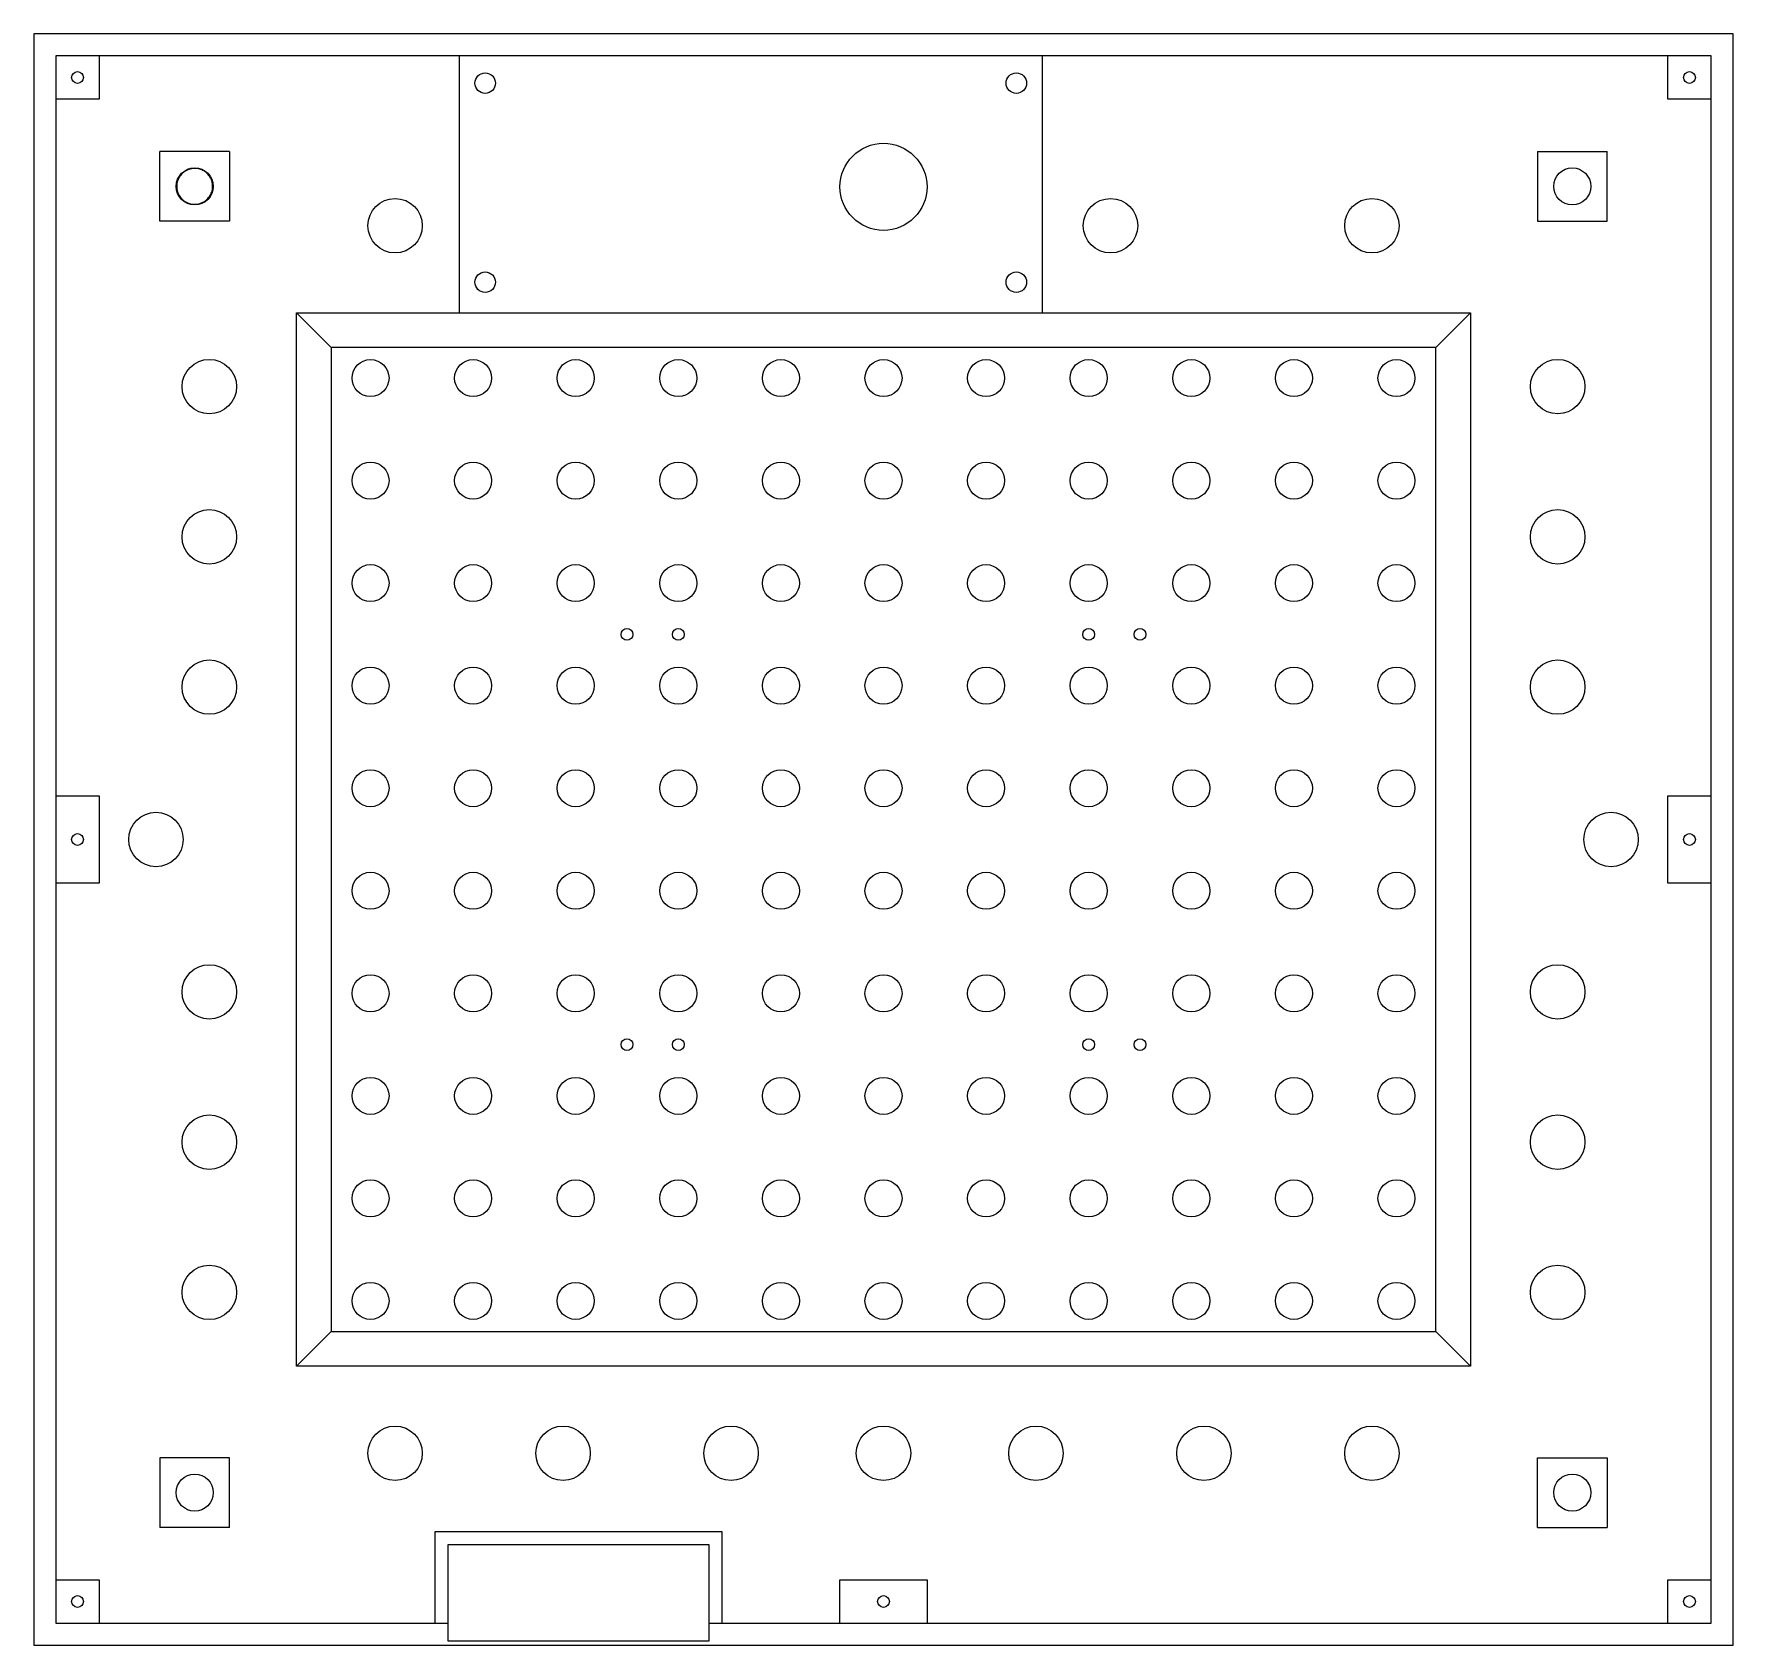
# Model space of a CAD drawing. Header units: millimetres. Extents: x -195 to 195, y -185 to 185.
import ezdxf

# ---------------------------------------------------------------- set-up
doc = ezdxf.new("R2010")
doc.units = ezdxf.units.MM

msp = doc.modelspace()

# ---------------------------------------------------------------- linework, layer by layer
at = {"color": 7, "linetype": 'Continuous', "lineweight": 15}
for p, q in [((-195, 185), (-195, -185)), ((195, 185), (-195, 185)), ((195, -185), (195, 185)), ((190, 180), (-190, 180)), ((-190, 180), (-190, -180)), ((-180, 180), (-180, 170)), ((-97.43, 180), (-97.43, 120.97)), ((36.49, 120.97), (36.49, 180)), ((180, 170), (180, 180)), ((190, -180), (190, 180)), ((-180, 170), (-190, 170)), ((190, 170), (180, 170)), ((-166.11, 142), (-166.11, 158)), ((-150.11, 158), (-166.11, 158)), ((-150.11, 158), (-150.11, 142)), ((150.11, 158), (150.11, 142)), ((150.11, 158), (166.11, 158)), ((166.11, 142), (166.11, 158)), ((-150.11, 142), (-166.11, 142)), ((150.11, 142), (166.11, 142)), ((-126.75, 112.97), (-134.75, 120.97)), ((-134.75, 120.97), (134.75, 120.97)), ((-134.75, -120.97), (-134.75, 120.97)), ((126.75, 112.97), (134.75, 120.97)), ((134.75, 120.97), (134.75, -120.97)), ((126.75, 112.97), (-126.75, 112.97)), ((-126.75, 112.97), (-126.75, -112.97)), ((126.75, -112.97), (126.75, 112.97)), ((-190, 10), (-180, 10)), ((-180, 10), (-180, -10)), ((180, -10), (180, 10)), ((180, 10), (190, 10)), ((-180, -10), (-190, -10)), ((190, -10), (180, -10)), ((-134.75, -120.97), (-126.75, -112.97)), ((-126.75, -112.97), (126.75, -112.97)), ((134.75, -120.97), (126.75, -112.97)), ((134.75, -120.97), (-134.75, -120.97)), ((-150.11, -142), (-166.11, -142)), ((-166.11, -142), (-166.11, -158)), ((-150.11, -158), (-150.11, -142)), ((150.11, -158), (150.11, -142)), ((150.11, -142), (166.11, -142)), ((166.11, -142), (166.11, -158)), ((-150.11, -158), (-166.11, -158)), ((-103, -159), (-103, -180)), ((-37, -159), (-103, -159)), ((-37, -180), (-37, -159)), ((150.11, -158), (166.11, -158)), ((-100, -162), (-100, -184)), ((-40, -162), (-100, -162)), ((-40, -184), (-40, -162)), ((-190, -170), (-180, -170)), ((-180, -170), (-180, -180)), ((-10, -170), (10, -170)), ((-10, -180), (-10, -170)), ((10, -170), (10, -180)), ((180, -180), (180, -170)), ((180, -170), (190, -170)), ((-190, -180), (-100, -180)), ((-40, -180), (190, -180)), ((-195, -185), (195, -185)), ((-100, -184), (-40, -184))]:
    msp.add_line(p, q, dxfattribs=at)
for centre, radius in [((-185, 175), 1.35), ((-91.43, 173.71), 2.35), ((30.49, 173.71), 2.35), ((185, 175), 1.35), ((0, 149.9), 10), ((-158.11, 150), 4.25), ((158.11, 150), 4.25), ((-112.11, 140.97), 6.25), ((52.11, 140.97), 6.25), ((112.11, 140.97), 6.25), ((-91.43, 127.99), 2.35), ((30.49, 127.99), 2.35), ((-154.75, 104), 6.25), ((-117.75, 105.97), 4.25), ((-94.2, 105.97), 4.25), ((-70.65, 105.97), 4.25), ((-47.1, 105.97), 4.25), ((-23.55, 105.97), 4.25), ((0, 105.97), 4.25), ((23.55, 105.97), 4.25), ((47.1, 105.97), 4.25), ((70.65, 105.97), 4.25), ((94.2, 105.97), 4.25), ((117.75, 105.97), 4.25), ((154.75, 104), 6.25), ((-117.75, 82.42), 4.25), ((-94.2, 82.42), 4.25), ((-70.65, 82.42), 4.25), ((-47.1, 82.42), 4.25), ((-23.55, 82.42), 4.25), ((0, 82.42), 4.25), ((23.55, 82.42), 4.25), ((47.1, 82.42), 4.25), ((70.65, 82.42), 4.25), ((94.2, 82.42), 4.25), ((117.75, 82.42), 4.25), ((-154.75, 69.5), 6.25), ((154.75, 69.5), 6.25), ((-117.75, 58.88), 4.25), ((-94.2, 58.88), 4.25), ((-70.65, 58.88), 4.25), ((-47.1, 58.88), 4.25), ((-23.55, 58.88), 4.25), ((0, 58.88), 4.25), ((23.55, 58.88), 4.25), ((47.1, 58.88), 4.25), ((70.65, 58.88), 4.25), ((94.2, 58.88), 4.25), ((117.75, 58.88), 4.25), ((-58.88, 47.1), 1.35), ((-47.1, 47.1), 1.35), ((47.1, 47.1), 1.35), ((58.88, 47.1), 1.35), ((-154.75, 35), 6.25), ((-117.75, 35.33), 4.25), ((-94.2, 35.33), 4.25), ((-70.65, 35.33), 4.25), ((-47.1, 35.33), 4.25), ((-23.55, 35.33), 4.25), ((0, 35.33), 4.25), ((23.55, 35.33), 4.25), ((47.1, 35.33), 4.25), ((70.65, 35.33), 4.25), ((94.2, 35.33), 4.25), ((117.75, 35.33), 4.25), ((154.75, 35), 6.25), ((-117.75, 11.78), 4.25), ((-94.2, 11.78), 4.25), ((-70.65, 11.78), 4.25), ((-47.1, 11.78), 4.25), ((-23.55, 11.78), 4.25), ((0, 11.78), 4.25), ((23.55, 11.78), 4.25), ((47.1, 11.78), 4.25), ((70.65, 11.78), 4.25), ((94.2, 11.78), 4.25), ((117.75, 11.78), 4.25), ((-167, 0), 6.25), ((167, 0), 6.25), ((-185, 0), 1.35), ((185, 0), 1.35), ((-117.75, -11.78), 4.25), ((-94.2, -11.78), 4.25), ((-70.65, -11.78), 4.25), ((-47.1, -11.78), 4.25), ((-23.55, -11.78), 4.25), ((0, -11.78), 4.25), ((23.55, -11.78), 4.25), ((47.1, -11.78), 4.25), ((70.65, -11.78), 4.25), ((94.2, -11.78), 4.25), ((117.75, -11.78), 4.25), ((-154.75, -35), 6.25), ((-117.75, -35.33), 4.25), ((-94.2, -35.33), 4.25), ((-70.65, -35.33), 4.25), ((-47.1, -35.33), 4.25), ((-23.55, -35.33), 4.25), ((0, -35.33), 4.25), ((23.55, -35.33), 4.25), ((47.1, -35.33), 4.25), ((70.65, -35.33), 4.25), ((94.2, -35.33), 4.25), ((117.75, -35.33), 4.25), ((154.75, -35), 6.25), ((-58.88, -47.1), 1.35), ((-47.1, -47.1), 1.35), ((47.1, -47.1), 1.35), ((58.88, -47.1), 1.35), ((-117.75, -58.88), 4.25), ((-94.2, -58.88), 4.25), ((-70.65, -58.88), 4.25), ((-47.1, -58.88), 4.25), ((-23.55, -58.88), 4.25), ((0, -58.88), 4.25), ((23.55, -58.88), 4.25), ((47.1, -58.88), 4.25), ((70.65, -58.88), 4.25), ((94.2, -58.88), 4.25), ((117.75, -58.88), 4.25), ((-154.75, -69.5), 6.25), ((154.75, -69.5), 6.25), ((-117.75, -82.42), 4.25), ((-94.2, -82.42), 4.25), ((-70.65, -82.42), 4.25), ((-47.1, -82.42), 4.25), ((-23.55, -82.42), 4.25), ((0, -82.42), 4.25), ((23.55, -82.42), 4.25), ((47.1, -82.42), 4.25), ((70.65, -82.42), 4.25), ((94.2, -82.42), 4.25), ((117.75, -82.42), 4.25), ((-154.75, -104), 6.25), ((154.75, -104), 6.25), ((-117.75, -105.97), 4.25), ((-94.2, -105.97), 4.25), ((-70.65, -105.97), 4.25), ((-47.1, -105.97), 4.25), ((-23.55, -105.97), 4.25), ((0, -105.97), 4.25), ((23.55, -105.97), 4.25), ((47.1, -105.97), 4.25), ((70.65, -105.97), 4.25), ((94.2, -105.97), 4.25), ((117.75, -105.97), 4.25), ((-112.11, -140.97), 6.25), ((-73.56, -140.97), 6.25), ((-35, -140.97), 6.25), ((0, -140.97), 6.25), ((35, -140.97), 6.25), ((73.56, -140.97), 6.25), ((112.11, -140.97), 6.25), ((-158.11, -150), 4.25), ((158.11, -150), 4.25), ((-185, -175), 1.35), ((0, -175), 1.35), ((185, -175), 1.35)]:
    msp.add_circle(centre, radius, dxfattribs=at)
msp.add_open_spline([(-154.58, 147.88), (-154.8, 147.56), (-155.32, 146.84), (-156.35, 146.21), (-157.4, 145.91), (-158.34, 145.85), (-159.32, 146.02), (-160.25, 146.43), (-161.06, 147.06), (-161.67, 147.84), (-162.06, 148.7), (-162.28, 149.77), (-162.19, 150.97), (-161.69, 152.15), (-160.88, 153.15), (-159.87, 153.79), (-158.82, 154.1), (-157.88, 154.16), (-156.9, 153.99), (-155.97, 153.57), (-155.16, 152.94), (-154.55, 152.16), (-154.16, 151.3), (-153.94, 150.23), (-154.01, 149.03), (-154.4, 148.23), (-154.58, 147.88)], degree=3, knots=[0, 0, 0, 0, 0.045107, 0.102204, 0.135632, 0.171894, 0.210323, 0.249932, 0.28954, 0.327963, 0.36422, 0.397648, 0.454771, 0.499931, 0.54509, 0.602213, 0.635641, 0.6719, 0.710323, 0.749929, 0.789534, 0.827959, 0.864221, 0.897657, 0.954806, 1, 1, 1, 1], dxfattribs=at)

doc.saveas('drawing.dxf')
